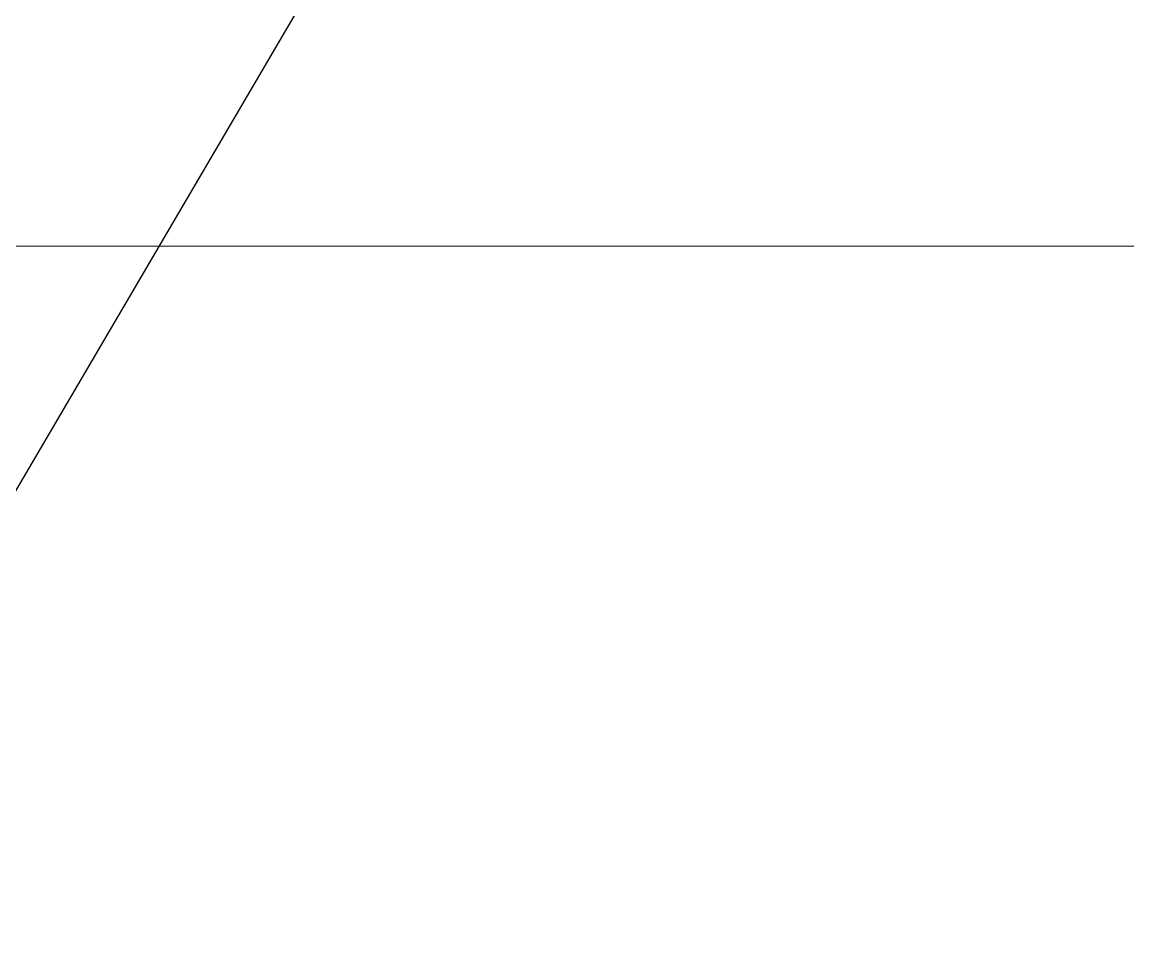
# Model space of a CAD drawing. Header units: metres. Extents: x 0 to 105485, y 0 to 425721.
# Drawn here: x 104928.576 to 104929.12, y 425421.866 to 425422.32 of the extents above; entities that cross this region are included whole.
import ezdxf

# ---------------------------------------------------------------- set-up
doc = ezdxf.new("R2010")
doc.units = ezdxf.units.M
doc.header["$MEASUREMENT"] = 0
doc.layers.add('B-XX-MO-ONDERZOEK_SONDERING-G', color=90, linetype='Continuous', lineweight=18)
doc.layers.add('GIS-WEGVAKKEN', color=2, linetype='Continuous')

msp = doc.modelspace()

# ---------------------------------------------------------------- linework, layer by layer
at = {"layer": 'B-XX-MO-ONDERZOEK_SONDERING-G', "color": 0, "true_color": 0x285cd6}
for points in [[(104928.29, 425422.21, -9.386), (104928.74, 425422.21, -9.406), (104929.015, 425422.21, -9.426), (104929.29, 425422.21, -9.446)], [(104928.39, 425422.21, -7.098), (104928.615, 425422.21, -7.118), (104928.765, 425422.21, -7.138), (104928.865, 425422.21, -7.158), (104929.215, 425422.21, -7.178), (104929.34, 425422.21, -7.198), (104929.34, 425422.21, -7.218), (104929.34, 425422.21, -7.238), (104929.34, 425422.21, -7.258), (104929.34, 425422.21, -7.277), (104929.34, 425422.21, -7.297), (104929.34, 425422.21, -7.317), (104929.34, 425422.21, -7.337), (104929.34, 425422.21, -7.357), (104929.34, 425422.21, -7.377), (104929.34, 425422.21, -7.397), (104929.34, 425422.21, -7.417), (104929.24, 425422.21, -7.437), (104929.14, 425422.21, -7.457), (104929.015, 425422.21, -7.477), (104928.89, 425422.21, -7.497), (104928.74, 425422.21, -7.516), (104928.615, 425422.21, -7.536), (104928.515, 425422.21, -7.556)], [(104928.415, 425422.21, -0.537), (104928.59, 425422.21, -0.557), (104928.79, 425422.21, -0.577), (104928.69, 425422.21, -0.597), (104928.865, 425422.21, -0.617), (104929.065, 425422.21, -0.637), (104929.09, 425422.21, -0.657), (104929.09, 425422.21, -0.677), (104929.065, 425422.21, -0.697), (104929.065, 425422.21, -0.717), (104929.04, 425422.21, -0.737), (104928.99, 425422.21, -0.757), (104928.915, 425422.21, -0.777), (104928.865, 425422.21, -0.797), (104928.815, 425422.21, -0.817), (104928.84, 425422.21, -0.837), (104928.865, 425422.21, -0.857), (104928.89, 425422.21, -0.877), (104928.94, 425422.21, -0.897), (104928.965, 425422.21, -0.917), (104928.99, 425422.21, -0.937), (104929.015, 425422.21, -0.957), (104929.015, 425422.21, -0.977), (104929.015, 425422.21, -0.997), (104928.865, 425422.21, -1.017), (104928.59, 425422.21, -1.036), (104928.765, 425422.21, -1.056), (104928.74, 425422.21, -1.076), (104928.665, 425422.21, -1.096), (104928.765, 425422.21, -1.116), (104928.715, 425422.21, -1.136), (104928.64, 425422.21, -1.156), (104928.615, 425422.21, -1.176), (104928.615, 425422.21, -1.196), (104928.64, 425422.21, -1.216), (104928.665, 425422.21, -1.236), (104928.69, 425422.21, -1.256), (104928.69, 425422.21, -1.276), (104928.69, 425422.21, -1.296), (104928.69, 425422.21, -1.316), (104928.64, 425422.21, -1.336), (104928.64, 425422.21, -1.356), (104928.615, 425422.21, -1.376), (104928.615, 425422.21, -1.396), (104928.715, 425422.21, -1.416), (104928.79, 425422.21, -1.436), (104928.89, 425422.21, -1.456), (104928.915, 425422.21, -1.476), (104928.915, 425422.21, -1.496), (104928.765, 425422.21, -1.516), (104928.74, 425422.21, -1.536), (104929.115, 425422.21, -1.556), (104929.29, 425422.21, -1.576)], [(104928.54, 425422.21, -2.454), (104928.64, 425422.21, -2.474), (104928.765, 425422.21, -2.494), (104928.915, 425422.21, -2.514), (104928.965, 425422.21, -2.534), (104928.99, 425422.21, -2.554), (104928.99, 425422.21, -2.574), (104929.065, 425422.21, -2.594), (104929.04, 425422.21, -2.614), (104928.99, 425422.21, -2.634), (104928.915, 425422.21, -2.653), (104928.64, 425422.21, -2.673), (104928.415, 425422.21, -2.693)], [(104929.14, 425422.21, -18.359), (104929.09, 425422.21, -18.378), (104929.015, 425422.21, -18.398), (104928.915, 425422.21, -18.418), (104928.765, 425422.21, -18.438), (104928.59, 425422.21, -18.458), (104928.465, 425422.21, -18.477)], [(104928.565, 425422.21, -18.913), (104928.64, 425422.21, -18.933), (104928.715, 425422.21, -18.953), (104928.815, 425422.21, -18.973), (104928.79, 425422.21, -18.993), (104928.765, 425422.21, -19.013), (104928.765, 425422.21, -19.032), (104928.74, 425422.21, -19.052), (104928.74, 425422.21, -19.072), (104928.715, 425422.21, -19.092), (104928.69, 425422.21, -19.112), (104928.665, 425422.21, -19.131), (104928.665, 425422.21, -19.151), (104928.715, 425422.21, -19.171), (104928.715, 425422.21, -19.191), (104928.665, 425422.21, -19.211), (104928.715, 425422.21, -19.23), (104928.765, 425422.21, -19.25), (104928.815, 425422.21, -19.27), (104928.89, 425422.21, -19.29), (104928.965, 425422.21, -19.31), (104929.015, 425422.21, -19.329), (104928.965, 425422.21, -19.349), (104928.965, 425422.21, -19.369), (104928.965, 425422.21, -19.389), (104928.965, 425422.21, -19.409), (104928.965, 425422.21, -19.428), (104928.99, 425422.21, -19.448), (104929.04, 425422.21, -19.468), (104929.065, 425422.21, -19.488), (104929.09, 425422.21, -19.508), (104929.065, 425422.21, -19.527), (104929.065, 425422.21, -19.547), (104929.04, 425422.21, -19.567), (104928.99, 425422.21, -19.587), (104928.965, 425422.21, -19.607), (104928.965, 425422.21, -19.626), (104928.965, 425422.21, -19.646), (104928.99, 425422.21, -19.666), (104928.99, 425422.21, -19.686), (104928.99, 425422.21, -19.706), (104928.99, 425422.21, -19.725), (104929.04, 425422.21, -19.745), (104929.04, 425422.21, -19.765), (104929.04, 425422.21, -19.785), (104929.04, 425422.21, -19.805), (104929.04, 425422.21, -19.824), (104928.99, 425422.21, -19.844), (104928.99, 425422.21, -19.864), (104928.965, 425422.21, -19.884), (104928.94, 425422.21, -19.904), (104928.94, 425422.21, -19.923), (104928.94, 425422.21, -19.943), (104928.94, 425422.21, -19.963), (104928.915, 425422.21, -19.983), (104928.915, 425422.21, -20.003), (104928.94, 425422.21, -20.022), (104928.965, 425422.21, -20.042), (104928.99, 425422.21, -20.062), (104928.965, 425422.21, -20.082), (104928.94, 425422.21, -20.102), (104928.94, 425422.21, -20.121), (104928.94, 425422.21, -20.141), (104928.965, 425422.21, -20.161), (104928.99, 425422.21, -20.181), (104928.99, 425422.21, -20.201), (104928.965, 425422.21, -20.22), (104928.94, 425422.21, -20.24), (104928.89, 425422.21, -20.26), (104928.765, 425422.21, -20.28), (104928.765, 425422.21, -20.3), (104928.74, 425422.21, -20.319), (104928.64, 425422.21, -20.339), (104928.665, 425422.21, -20.359), (104928.69, 425422.21, -20.379), (104928.74, 425422.21, -20.399), (104928.765, 425422.21, -20.418), (104928.765, 425422.21, -20.438), (104928.79, 425422.21, -20.458), (104928.74, 425422.21, -20.478), (104928.74, 425422.21, -20.497), (104928.74, 425422.21, -20.517), (104928.74, 425422.21, -20.537), (104928.715, 425422.21, -20.557), (104928.715, 425422.21, -20.577), (104928.765, 425422.21, -20.596), (104928.765, 425422.21, -20.616), (104928.765, 425422.21, -20.636), (104928.74, 425422.21, -20.656), (104928.765, 425422.21, -20.676), (104928.79, 425422.21, -20.695), (104928.765, 425422.21, -20.715), (104928.74, 425422.21, -20.735), (104928.74, 425422.21, -20.755), (104928.765, 425422.21, -20.775), (104928.765, 425422.21, -20.794), (104928.765, 425422.21, -20.814), (104928.765, 425422.21, -20.834), (104928.765, 425422.21, -20.854), (104928.74, 425422.21, -20.874), (104928.715, 425422.21, -20.893), (104928.715, 425422.21, -20.913), (104928.765, 425422.21, -20.933), (104928.84, 425422.21, -20.953), (104928.865, 425422.21, -20.972), (104928.865, 425422.21, -20.992), (104928.89, 425422.21, -21.012), (104928.89, 425422.21, -21.032), (104928.865, 425422.21, -21.052), (104928.865, 425422.21, -21.071), (104928.815, 425422.21, -21.091), (104928.84, 425422.21, -21.111), (104928.84, 425422.21, -21.131), (104928.84, 425422.21, -21.151), (104928.84, 425422.21, -21.17), (104928.89, 425422.21, -21.19), (104928.94, 425422.21, -21.21), (104928.99, 425422.21, -21.23), (104928.99, 425422.21, -21.25), (104929.015, 425422.21, -21.269), (104929.015, 425422.21, -21.289), (104928.99, 425422.21, -21.309), (104928.915, 425422.21, -21.329), (104928.89, 425422.21, -21.349), (104928.865, 425422.21, -21.368), (104928.865, 425422.21, -21.388), (104928.815, 425422.21, -21.408), (104928.79, 425422.21, -21.428), (104928.765, 425422.21, -21.447), (104928.765, 425422.21, -21.467), (104928.69, 425422.21, -21.487), (104928.715, 425422.21, -21.507), (104928.69, 425422.21, -21.527), (104928.715, 425422.21, -21.546), (104928.69, 425422.21, -21.566), (104928.69, 425422.21, -21.586), (104928.74, 425422.21, -21.606), (104928.79, 425422.21, -21.626), (104928.915, 425422.21, -21.645), (104928.99, 425422.21, -21.665), (104929.065, 425422.21, -21.685), (104929.065, 425422.21, -21.705), (104928.99, 425422.21, -21.724), (104928.915, 425422.21, -21.744), (104928.84, 425422.21, -21.764), (104928.79, 425422.21, -21.784), (104928.715, 425422.21, -21.804), (104928.665, 425422.21, -21.823), (104928.665, 425422.21, -21.843), (104928.715, 425422.21, -21.863), (104928.765, 425422.21, -21.883), (104928.815, 425422.21, -21.902), (104928.84, 425422.21, -21.922), (104928.865, 425422.21, -21.942), (104928.84, 425422.21, -21.962), (104928.84, 425422.21, -21.982), (104928.84, 425422.21, -22.001), (104928.84, 425422.21, -22.021), (104928.79, 425422.21, -22.041), (104928.765, 425422.21, -22.061), (104928.74, 425422.21, -22.08), (104928.69, 425422.21, -22.1), (104928.665, 425422.21, -22.12), (104928.765, 425422.21, -22.14), (104928.815, 425422.21, -22.16), (104928.915, 425422.21, -22.179), (104929.015, 425422.21, -22.199), (104929.065, 425422.21, -22.219), (104929.115, 425422.21, -22.239), (104929.065, 425422.21, -22.258), (104929.065, 425422.21, -22.278), (104929.065, 425422.21, -22.298), (104929.04, 425422.21, -22.318), (104929.015, 425422.21, -22.338), (104928.965, 425422.21, -22.357), (104928.94, 425422.21, -22.377), (104928.99, 425422.21, -22.397), (104929.015, 425422.21, -22.417), (104929.04, 425422.21, -22.436), (104929.065, 425422.21, -22.456), (104929.09, 425422.21, -22.476), (104929.09, 425422.21, -22.496), (104929.09, 425422.21, -22.516), (104929.09, 425422.21, -22.535), (104929.04, 425422.21, -22.555), (104928.965, 425422.21, -22.575), (104928.89, 425422.21, -22.595), (104928.765, 425422.21, -22.615), (104928.615, 425422.21, -22.634), (104928.465, 425422.21, -22.654)], [(104929.165, 425422.21, 1.541), (104929.09, 425422.21, 1.521), (104929.09, 425422.21, 1.501), (104929.04, 425422.21, 1.481), (104928.79, 425422.21, 1.461), (104928.84, 425422.21, 1.441), (104928.865, 425422.21, 1.421), (104928.865, 425422.21, 1.401), (104928.84, 425422.21, 1.381), (104928.915, 425422.21, 1.361), (104928.915, 425422.21, 1.341), (104928.89, 425422.21, 1.321), (104928.84, 425422.21, 1.301), (104928.79, 425422.21, 1.281), (104928.715, 425422.21, 1.261), (104928.59, 425422.21, 1.241), (104928.49, 425422.21, 1.221)], [(104928.49, 425422.21, 0.622), (104928.69, 425422.21, 0.602), (104928.84, 425422.21, 0.582), (104928.94, 425422.21, 0.562), (104929.015, 425422.21, 0.542), (104929.015, 425422.21, 0.522), (104929.015, 425422.21, 0.502), (104929.04, 425422.21, 0.482), (104928.99, 425422.21, 0.462), (104928.865, 425422.21, 0.442), (104928.565, 425422.21, 0.422)], [(104928.565, 425422.21, 0.142), (104928.64, 425422.21, 0.122), (104928.69, 425422.21, 0.102), (104928.665, 425422.21, 0.082), (104928.64, 425422.21, 0.062), (104928.64, 425422.21, 0.042), (104928.615, 425422.21, 0.022), (104928.615, 425422.21, 0.002), (104928.59, 425422.21, -0.018), (104928.59, 425422.21, -0.038), (104928.615, 425422.21, -0.058), (104928.615, 425422.21, -0.077), (104928.64, 425422.21, -0.097), (104928.665, 425422.21, -0.117), (104928.715, 425422.21, -0.137), (104928.765, 425422.21, -0.157), (104928.715, 425422.21, -0.177), (104928.64, 425422.21, -0.197), (104928.69, 425422.21, -0.217), (104928.665, 425422.21, -0.237), (104928.69, 425422.21, -0.257), (104928.69, 425422.21, -0.277), (104928.715, 425422.21, -0.297), (104928.715, 425422.21, -0.317), (104928.715, 425422.21, -0.337), (104928.54, 425422.21, -0.357), (104928.615, 425422.21, -0.377), (104928.69, 425422.21, -0.397), (104928.74, 425422.21, -0.417), (104928.765, 425422.21, -0.437), (104928.49, 425422.21, -0.457)], [(104928.49, 425422.21, -3.531), (104928.715, 425422.21, -3.551), (104928.74, 425422.21, -3.571), (104928.715, 425422.21, -3.591), (104928.715, 425422.21, -3.611), (104928.715, 425422.21, -3.631), (104928.715, 425422.21, -3.651), (104928.69, 425422.21, -3.671), (104928.59, 425422.21, -3.691), (104928.615, 425422.21, -3.711), (104928.64, 425422.21, -3.731), (104928.665, 425422.21, -3.751), (104928.54, 425422.21, -3.771)], [(104928.565, 425422.21, -6.82), (104928.59, 425422.21, -6.839), (104928.59, 425422.21, -6.859), (104928.59, 425422.21, -6.879), (104928.69, 425422.21, -6.899), (104928.69, 425422.21, -6.919), (104928.715, 425422.21, -6.939), (104928.74, 425422.21, -6.959), (104928.74, 425422.21, -6.979), (104928.69, 425422.21, -6.999), (104928.615, 425422.21, -7.019), (104928.49, 425422.21, -7.039)], [(104928.49, 425422.21, -7.616), (104928.615, 425422.21, -7.636), (104928.815, 425422.21, -7.656), (104928.99, 425422.21, -7.676), (104929.09, 425422.21, -7.695), (104929.09, 425422.21, -7.715), (104929.115, 425422.21, -7.735), (104929.115, 425422.21, -7.755), (104929.14, 425422.21, -7.775)], [(104928.49, 425422.21, -29.487), (104928.615, 425422.21, -29.507), (104928.915, 425422.21, -29.527), (104928.99, 425422.21, -29.547), (104929.015, 425422.21, -29.566), (104928.99, 425422.21, -29.586), (104928.99, 425422.21, -29.606), (104928.865, 425422.21, -29.626), (104928.79, 425422.21, -29.645), (104928.74, 425422.21, -29.665), (104928.765, 425422.21, -29.685), (104928.79, 425422.21, -29.704), (104928.79, 425422.21, -29.724), (104928.79, 425422.21, -29.744), (104928.74, 425422.21, -29.764), (104928.715, 425422.21, -29.783), (104928.74, 425422.21, -29.803), (104928.765, 425422.21, -29.823), (104928.765, 425422.21, -29.842), (104928.79, 425422.21, -29.862), (104928.79, 425422.21, -29.882), (104928.79, 425422.21, -29.902), (104928.815, 425422.21, -29.921), (104928.815, 425422.21, -29.941), (104928.815, 425422.21, -29.961), (104928.79, 425422.21, -29.98), (104928.79, 425422.21, -30), (104928.765, 425422.21, -30.02), (104928.765, 425422.21, -30.04), (104928.74, 425422.21, -30.059), (104928.715, 425422.21, -30.079), (104928.715, 425422.21, -30.099), (104928.69, 425422.21, -30.118), (104928.715, 425422.21, -30.138), (104928.715, 425422.21, -30.158), (104928.74, 425422.21, -30.178), (104928.715, 425422.21, -30.197), (104928.765, 425422.21, -30.217), (104928.765, 425422.21, -30.237), (104928.765, 425422.21, -30.256), (104928.79, 425422.21, -30.276), (104928.765, 425422.21, -30.296), (104928.79, 425422.21, -30.316), (104928.765, 425422.21, -30.335), (104928.765, 425422.21, -30.355), (104928.74, 425422.21, -30.375), (104928.715, 425422.21, -30.394), (104928.715, 425422.21, -30.414), (104928.74, 425422.21, -30.434), (104928.715, 425422.21, -30.454), (104928.715, 425422.21, -30.473), (104928.715, 425422.21, -30.493), (104928.715, 425422.21, -30.513), (104928.74, 425422.21, -30.532), (104928.765, 425422.21, -30.552), (104928.765, 425422.21, -30.572), (104928.79, 425422.21, -30.591), (104928.815, 425422.21, -30.611), (104928.84, 425422.21, -30.631), (104928.84, 425422.21, -30.651), (104928.84, 425422.21, -30.67), (104928.865, 425422.21, -30.69), (104928.89, 425422.21, -30.71), (104928.84, 425422.21, -30.729), (104928.815, 425422.21, -30.749), (104928.84, 425422.21, -30.769), (104928.815, 425422.21, -30.789), (104928.815, 425422.21, -30.808), (104928.79, 425422.21, -30.828), (104928.815, 425422.21, -30.848), (104928.815, 425422.21, -30.867), (104928.84, 425422.21, -30.887), (104928.84, 425422.21, -30.907), (104928.84, 425422.21, -30.927), (104928.84, 425422.21, -30.946), (104928.815, 425422.21, -30.966), (104928.815, 425422.21, -30.986), (104928.815, 425422.21, -31.005), (104928.815, 425422.21, -31.025), (104928.815, 425422.21, -31.045), (104928.815, 425422.21, -31.065), (104928.84, 425422.21, -31.084), (104928.84, 425422.21, -31.104), (104928.79, 425422.21, -31.124), (104928.79, 425422.21, -31.143), (104928.79, 425422.21, -31.163), (104928.765, 425422.21, -31.183), (104928.74, 425422.21, -31.203), (104928.715, 425422.21, -31.222), (104928.765, 425422.21, -31.242), (104928.74, 425422.21, -31.262), (104928.79, 425422.21, -31.281), (104928.815, 425422.21, -31.301), (104928.84, 425422.21, -31.321), (104928.865, 425422.21, -31.34), (104928.89, 425422.21, -31.36), (104928.89, 425422.21, -31.38), (104928.915, 425422.21, -31.4), (104928.84, 425422.21, -31.419), (104928.815, 425422.21, -31.439), (104928.79, 425422.21, -31.459), (104928.74, 425422.21, -31.478), (104928.74, 425422.21, -31.498), (104928.715, 425422.21, -31.518), (104928.715, 425422.21, -31.538), (104928.74, 425422.21, -31.557), (104928.74, 425422.21, -31.577), (104928.74, 425422.21, -31.597), (104928.74, 425422.21, -31.616), (104928.74, 425422.21, -31.636), (104928.74, 425422.21, -31.656), (104928.74, 425422.21, -31.676), (104928.765, 425422.21, -31.695), (104928.765, 425422.21, -31.715), (104928.79, 425422.21, -31.735), (104928.79, 425422.21, -31.754), (104928.79, 425422.21, -31.774), (104928.84, 425422.21, -31.794), (104928.89, 425422.21, -31.813), (104928.915, 425422.21, -31.833), (104928.94, 425422.21, -31.853), (104928.965, 425422.21, -31.873), (104928.94, 425422.21, -31.892), (104928.965, 425422.21, -31.912), (104928.99, 425422.21, -31.932), (104928.99, 425422.21, -31.951), (104928.99, 425422.21, -31.971), (104928.965, 425422.21, -31.991), (104928.94, 425422.21, -32.01), (104928.89, 425422.21, -32.03), (104928.84, 425422.21, -32.05), (104928.74, 425422.21, -32.07), (104928.64, 425422.21, -32.089), (104928.59, 425422.21, -32.109), (104928.59, 425422.21, -32.129), (104928.64, 425422.21, -32.148), (104928.615, 425422.21, -32.168), (104928.64, 425422.21, -32.188), (104928.69, 425422.21, -32.207), (104928.74, 425422.21, -32.227), (104928.84, 425422.21, -32.247), (104928.94, 425422.21, -32.267), (104928.965, 425422.21, -32.286), (104928.965, 425422.21, -32.306), (104928.965, 425422.21, -32.326), (104928.94, 425422.21, -32.345), (104928.915, 425422.21, -32.365), (104928.89, 425422.21, -32.385), (104928.865, 425422.21, -32.404), (104928.79, 425422.21, -32.424), (104928.715, 425422.21, -32.444), (104928.74, 425422.21, -32.463), (104928.69, 425422.21, -32.483), (104928.69, 425422.21, -32.503), (104928.74, 425422.21, -32.523), (104928.79, 425422.21, -32.542), (104928.84, 425422.21, -32.562), (104928.89, 425422.21, -32.582), (104928.915, 425422.21, -32.601), (104928.94, 425422.21, -32.621), (104928.965, 425422.21, -32.641), (104928.99, 425422.21, -32.66), (104928.99, 425422.21, -32.68), (104928.99, 425422.21, -32.7), (104928.94, 425422.21, -32.72), (104928.915, 425422.21, -32.739), (104928.915, 425422.21, -32.759), (104928.94, 425422.21, -32.779), (104928.94, 425422.21, -32.798), (104928.89, 425422.21, -32.818), (104928.865, 425422.21, -32.838), (104928.84, 425422.21, -32.857), (104928.84, 425422.21, -32.877), (104928.84, 425422.21, -32.897), (104928.765, 425422.21, -32.916), (104928.715, 425422.21, -32.936), (104928.715, 425422.21, -32.956), (104928.765, 425422.21, -32.975), (104928.84, 425422.21, -32.995), (104928.865, 425422.21, -33.015), (104928.84, 425422.21, -33.035), (104928.84, 425422.21, -33.054), (104928.89, 425422.21, -33.074), (104928.94, 425422.21, -33.094), (104928.965, 425422.21, -33.113), (104928.99, 425422.21, -33.133), (104929.015, 425422.21, -33.153), (104929.015, 425422.21, -33.172), (104929.015, 425422.21, -33.192), (104928.99, 425422.21, -33.212), (104928.965, 425422.21, -33.231), (104928.94, 425422.21, -33.251), (104928.89, 425422.21, -33.271), (104928.815, 425422.21, -33.29), (104928.815, 425422.21, -33.31), (104928.79, 425422.21, -33.33), (104928.815, 425422.21, -33.35), (104928.815, 425422.21, -33.369), (104928.79, 425422.21, -33.389), (104928.815, 425422.21, -33.409), (104928.84, 425422.21, -33.428), (104928.84, 425422.21, -33.448), (104928.84, 425422.21, -33.468), (104928.79, 425422.21, -33.487), (104928.79, 425422.21, -33.507), (104928.765, 425422.21, -33.527), (104928.74, 425422.21, -33.546), (104928.715, 425422.21, -33.566), (104928.69, 425422.21, -33.586), (104928.665, 425422.21, -33.605), (104928.665, 425422.21, -33.625), (104928.64, 425422.21, -33.645), (104928.74, 425422.21, -33.664), (104928.74, 425422.21, -33.684), (104928.715, 425422.21, -33.704), (104928.74, 425422.21, -33.724), (104928.715, 425422.21, -33.743), (104928.74, 425422.21, -33.763), (104928.765, 425422.21, -33.783), (104928.765, 425422.21, -33.802), (104928.79, 425422.21, -33.822), (104928.765, 425422.21, -33.842), (104928.74, 425422.21, -33.861), (104928.715, 425422.21, -33.881), (104928.715, 425422.21, -33.901), (104928.715, 425422.21, -33.92), (104928.64, 425422.21, -33.94), (104928.815, 425422.21, -33.96), (104928.865, 425422.21, -33.979), (104928.865, 425422.21, -33.999), (104928.865, 425422.21, -34.019), (104928.865, 425422.21, -34.038), (104928.89, 425422.21, -34.058), (104928.915, 425422.21, -34.078), (104928.865, 425422.21, -34.097), (104928.84, 425422.21, -34.117), (104928.84, 425422.21, -34.137), (104928.865, 425422.21, -34.156), (104928.915, 425422.21, -34.176), (104928.94, 425422.21, -34.196), (104928.965, 425422.21, -34.215), (104928.965, 425422.21, -34.235), (104928.965, 425422.21, -34.255), (104928.965, 425422.21, -34.274), (104928.965, 425422.21, -34.294), (104928.965, 425422.21, -34.314), (104928.965, 425422.21, -34.333), (104928.965, 425422.21, -34.353), (104928.915, 425422.21, -34.373), (104928.865, 425422.21, -34.392), (104928.84, 425422.21, -34.412), (104928.84, 425422.21, -34.432), (104928.84, 425422.21, -34.451), (104928.84, 425422.21, -34.471), (104928.79, 425422.21, -34.491), (104928.79, 425422.21, -34.51), (104928.815, 425422.21, -34.53), (104928.84, 425422.21, -34.55), (104928.865, 425422.21, -34.569), (104928.84, 425422.21, -34.589), (104928.815, 425422.21, -34.609), (104928.79, 425422.21, -34.628), (104928.74, 425422.21, -34.648), (104928.715, 425422.21, -34.668), (104928.765, 425422.21, -34.687), (104928.765, 425422.21, -34.707), (104928.765, 425422.21, -34.727), (104928.865, 425422.21, -34.746), (104928.94, 425422.21, -34.766), (104928.94, 425422.21, -34.786), (104928.94, 425422.21, -34.805), (104928.94, 425422.21, -34.825), (104928.915, 425422.21, -34.845), (104928.915, 425422.21, -34.864), (104928.89, 425422.21, -34.884), (104928.84, 425422.21, -34.903), (104928.915, 425422.21, -34.923), (104928.89, 425422.21, -34.943), (104928.89, 425422.21, -34.962), (104928.84, 425422.21, -34.982), (104928.74, 425422.21, -35.002), (104928.69, 425422.21, -35.021), (104928.765, 425422.21, -35.041), (104928.79, 425422.21, -35.061), (104928.74, 425422.21, -35.08), (104928.69, 425422.21, -35.1), (104928.715, 425422.21, -35.12), (104928.765, 425422.21, -35.139), (104928.79, 425422.21, -35.159), (104928.84, 425422.21, -35.179), (104928.865, 425422.21, -35.198), (104928.89, 425422.21, -35.218), (104928.89, 425422.21, -35.238), (104928.915, 425422.21, -35.257), (104928.94, 425422.21, -35.277), (104928.915, 425422.21, -35.296), (104928.89, 425422.21, -35.316), (104928.865, 425422.21, -35.336), (104928.865, 425422.21, -35.355), (104928.865, 425422.21, -35.375), (104928.89, 425422.21, -35.395), (104928.915, 425422.21, -35.414), (104928.94, 425422.21, -35.434), (104928.965, 425422.21, -35.454), (104928.965, 425422.21, -35.473), (104928.965, 425422.21, -35.493), (104928.965, 425422.21, -35.513), (104928.965, 425422.21, -35.532), (104928.99, 425422.21, -35.552), (104928.965, 425422.21, -35.571), (104928.965, 425422.21, -35.591), (104928.965, 425422.21, -35.611), (104928.99, 425422.21, -35.63), (104928.99, 425422.21, -35.65), (104928.965, 425422.21, -35.67), (104928.99, 425422.21, -35.689), (104928.99, 425422.21, -35.709), (104928.99, 425422.21, -35.729), (104928.965, 425422.21, -35.748), (104928.99, 425422.21, -35.768), (104928.99, 425422.21, -35.787), (104928.99, 425422.21, -35.807), (104928.965, 425422.21, -35.827), (104928.94, 425422.21, -35.846), (104928.915, 425422.21, -35.866), (104928.965, 425422.21, -35.886), (104929.015, 425422.21, -35.905), (104929.04, 425422.21, -35.925), (104929.09, 425422.21, -35.945), (104929.115, 425422.21, -35.964), (104929.04, 425422.21, -35.984), (104928.94, 425422.21, -36.003), (104928.89, 425422.21, -36.023), (104928.865, 425422.21, -36.043), (104928.84, 425422.21, -36.062), (104928.815, 425422.21, -36.082), (104928.765, 425422.21, -36.102), (104928.79, 425422.21, -36.121), (104928.79, 425422.21, -36.141), (104928.815, 425422.21, -36.161), (104928.815, 425422.21, -36.18), (104928.815, 425422.21, -36.2), (104928.84, 425422.21, -36.22), (104928.865, 425422.21, -36.239), (104928.865, 425422.21, -36.259), (104928.915, 425422.21, -36.278), (104928.99, 425422.21, -36.298), (104929.065, 425422.21, -36.318), (104929.065, 425422.21, -36.337), (104929.065, 425422.21, -36.357), (104929.04, 425422.21, -36.377), (104928.99, 425422.21, -36.396), (104928.99, 425422.21, -36.416), (104928.99, 425422.21, -36.435), (104928.99, 425422.21, -36.455), (104929.015, 425422.21, -36.475), (104929.04, 425422.21, -36.494), (104929.09, 425422.21, -36.514), (104929.115, 425422.21, -36.533), (104929.115, 425422.21, -36.553), (104929.14, 425422.21, -36.573)], [(104928.515, 425422.21, -5.963), (104928.59, 425422.21, -5.983), (104928.74, 425422.21, -6.003), (104928.815, 425422.21, -6.022), (104928.84, 425422.21, -6.042), (104928.865, 425422.21, -6.062), (104928.865, 425422.21, -6.082), (104928.865, 425422.21, -6.102), (104928.865, 425422.21, -6.122), (104928.865, 425422.21, -6.142), (104928.865, 425422.21, -6.162), (104928.865, 425422.21, -6.182), (104928.865, 425422.21, -6.202), (104928.89, 425422.21, -6.222), (104928.865, 425422.21, -6.242), (104928.765, 425422.21, -6.261), (104928.69, 425422.21, -6.281), (104928.69, 425422.21, -6.301), (104928.69, 425422.21, -6.321), (104928.715, 425422.21, -6.341), (104928.715, 425422.21, -6.361), (104928.64, 425422.21, -6.381), (104928.59, 425422.21, -6.401), (104928.59, 425422.21, -6.421), (104928.615, 425422.21, -6.441), (104928.665, 425422.21, -6.461), (104928.715, 425422.21, -6.481), (104928.74, 425422.21, -6.501), (104928.79, 425422.21, -6.521), (104928.815, 425422.21, -6.541), (104928.865, 425422.21, -6.561), (104928.865, 425422.21, -6.581), (104928.84, 425422.21, -6.6), (104928.84, 425422.21, -6.62), (104928.815, 425422.21, -6.64), (104928.815, 425422.21, -6.66), (104928.715, 425422.21, -6.68), (104928.69, 425422.21, -6.7), (104928.615, 425422.21, -6.72), (104928.515, 425422.21, -6.74)], [(104928.515, 425422.21, -18.577), (104928.59, 425422.21, -18.596), (104928.715, 425422.21, -18.616), (104928.79, 425422.21, -18.636), (104928.815, 425422.21, -18.656), (104928.865, 425422.21, -18.676), (104928.865, 425422.21, -18.696), (104928.915, 425422.21, -18.715), (104928.94, 425422.21, -18.735), (104928.965, 425422.21, -18.755), (104928.965, 425422.21, -18.775), (104928.99, 425422.21, -18.795), (104928.99, 425422.21, -18.814), (104928.765, 425422.21, -18.834), (104928.565, 425422.21, -18.854)], [(104929.14, 425422.21, -27.692), (104929.115, 425422.21, -27.712), (104929.065, 425422.21, -27.732), (104928.99, 425422.21, -27.752), (104928.89, 425422.21, -27.771), (104928.84, 425422.21, -27.791), (104928.84, 425422.21, -27.811), (104928.765, 425422.21, -27.83), (104928.765, 425422.21, -27.85), (104928.765, 425422.21, -27.87), (104928.79, 425422.21, -27.89), (104928.84, 425422.21, -27.909), (104928.84, 425422.21, -27.929), (104928.865, 425422.21, -27.949), (104928.865, 425422.21, -27.969), (104928.84, 425422.21, -27.988), (104928.84, 425422.21, -28.008), (104928.79, 425422.21, -28.028), (104928.765, 425422.21, -28.048), (104928.74, 425422.21, -28.067), (104928.69, 425422.21, -28.087), (104928.665, 425422.21, -28.107), (104928.64, 425422.21, -28.126), (104928.64, 425422.21, -28.146), (104928.64, 425422.21, -28.166), (104928.64, 425422.21, -28.186), (104928.64, 425422.21, -28.205), (104928.615, 425422.21, -28.225), (104928.615, 425422.21, -28.245), (104928.64, 425422.21, -28.265), (104928.615, 425422.21, -28.284), (104928.64, 425422.21, -28.304), (104928.665, 425422.21, -28.324), (104928.665, 425422.21, -28.344), (104928.715, 425422.21, -28.363), (104928.74, 425422.21, -28.383), (104928.74, 425422.21, -28.403), (104928.74, 425422.21, -28.422), (104928.74, 425422.21, -28.442), (104928.765, 425422.21, -28.462), (104928.79, 425422.21, -28.482), (104928.815, 425422.21, -28.501), (104928.865, 425422.21, -28.521), (104928.89, 425422.21, -28.541), (104928.89, 425422.21, -28.561), (104928.915, 425422.21, -28.58), (104928.89, 425422.21, -28.6), (104928.865, 425422.21, -28.62), (104928.865, 425422.21, -28.639), (104928.84, 425422.21, -28.659), (104928.79, 425422.21, -28.679), (104928.79, 425422.21, -28.699), (104928.765, 425422.21, -28.718), (104928.765, 425422.21, -28.738), (104928.79, 425422.21, -28.758), (104928.79, 425422.21, -28.778), (104928.79, 425422.21, -28.797), (104928.815, 425422.21, -28.817), (104928.79, 425422.21, -28.837), (104928.79, 425422.21, -28.856), (104928.815, 425422.21, -28.876), (104928.815, 425422.21, -28.896), (104928.815, 425422.21, -28.916), (104928.79, 425422.21, -28.935), (104928.765, 425422.21, -28.955), (104928.715, 425422.21, -28.975), (104928.74, 425422.21, -28.995), (104928.715, 425422.21, -29.014), (104928.74, 425422.21, -29.034), (104928.765, 425422.21, -29.054), (104928.765, 425422.21, -29.073), (104928.74, 425422.21, -29.093), (104928.79, 425422.21, -29.113), (104928.815, 425422.21, -29.133), (104928.84, 425422.21, -29.152), (104928.84, 425422.21, -29.172), (104928.89, 425422.21, -29.192), (104928.89, 425422.21, -29.211), (104928.915, 425422.21, -29.231), (104928.94, 425422.21, -29.251), (104928.965, 425422.21, -29.271), (104929.015, 425422.21, -29.29), (104929.015, 425422.21, -29.31), (104928.99, 425422.21, -29.33), (104928.915, 425422.21, -29.349), (104928.84, 425422.21, -29.369), (104928.74, 425422.21, -29.389), (104928.615, 425422.21, -29.409), (104928.515, 425422.21, -29.428)], [(104928.54, 425422.21, -5.026), (104928.59, 425422.21, -5.046), (104928.64, 425422.21, -5.066), (104928.665, 425422.21, -5.086), (104928.64, 425422.21, -5.106), (104928.665, 425422.21, -5.126), (104928.69, 425422.21, -5.146), (104928.665, 425422.21, -5.166), (104928.615, 425422.21, -5.186), (104928.54, 425422.21, -5.206)], [(104928.54, 425422.21, -5.465), (104928.59, 425422.21, -5.485), (104928.64, 425422.21, -5.505), (104928.64, 425422.21, -5.524), (104928.64, 425422.21, -5.544), (104928.615, 425422.21, -5.564), (104928.565, 425422.21, -5.584)], [(104928.54, 425422.21, -5.724), (104928.615, 425422.21, -5.744), (104928.665, 425422.21, -5.763), (104928.665, 425422.21, -5.783), (104928.64, 425422.21, -5.803), (104928.565, 425422.21, -5.823), (104928.64, 425422.21, -5.843), (104928.665, 425422.21, -5.863), (104928.615, 425422.21, -5.883), (104928.565, 425422.21, -5.903)], [(104929.14, 425422.21, -25.165), (104929.115, 425422.21, -25.185), (104929.115, 425422.21, -25.204), (104929.09, 425422.21, -25.224), (104929.09, 425422.21, -25.244), (104929.065, 425422.21, -25.264), (104929.065, 425422.21, -25.283), (104929.04, 425422.21, -25.303), (104928.99, 425422.21, -25.323), (104928.965, 425422.21, -25.343), (104928.89, 425422.21, -25.362), (104928.815, 425422.21, -25.382), (104928.69, 425422.21, -25.402), (104928.54, 425422.21, -25.422)], [(104928.54, 425422.21, -25.56), (104928.765, 425422.21, -25.58), (104928.765, 425422.21, -25.599), (104928.79, 425422.21, -25.619), (104928.74, 425422.21, -25.639), (104928.69, 425422.21, -25.659), (104928.665, 425422.21, -25.678), (104928.59, 425422.21, -25.698), (104928.54, 425422.21, -25.718)], [(104928.54, 425422.21, -25.777), (104928.59, 425422.21, -25.797), (104928.64, 425422.21, -25.817), (104928.69, 425422.21, -25.836), (104928.715, 425422.21, -25.856), (104928.69, 425422.21, -25.876), (104928.665, 425422.21, -25.896), (104928.665, 425422.21, -25.915), (104928.665, 425422.21, -25.935), (104928.69, 425422.21, -25.955), (104928.69, 425422.21, -25.975), (104928.69, 425422.21, -25.994), (104928.69, 425422.21, -26.014), (104928.69, 425422.21, -26.034), (104928.715, 425422.21, -26.054), (104928.715, 425422.21, -26.073), (104928.715, 425422.21, -26.093), (104928.715, 425422.21, -26.113), (104928.715, 425422.21, -26.133), (104928.715, 425422.21, -26.152), (104928.69, 425422.21, -26.172), (104928.665, 425422.21, -26.192), (104928.665, 425422.21, -26.212), (104928.665, 425422.21, -26.231), (104928.69, 425422.21, -26.251), (104928.69, 425422.21, -26.271), (104928.69, 425422.21, -26.291), (104928.69, 425422.21, -26.31), (104928.715, 425422.21, -26.33), (104928.715, 425422.21, -26.35), (104928.74, 425422.21, -26.37), (104928.765, 425422.21, -26.389), (104928.765, 425422.21, -26.409), (104928.765, 425422.21, -26.429), (104928.765, 425422.21, -26.449), (104928.79, 425422.21, -26.468), (104928.79, 425422.21, -26.488), (104928.765, 425422.21, -26.508), (104928.765, 425422.21, -26.528), (104928.74, 425422.21, -26.547), (104928.74, 425422.21, -26.567), (104928.765, 425422.21, -26.587), (104928.84, 425422.21, -26.607), (104928.915, 425422.21, -26.626), (104928.89, 425422.21, -26.646), (104928.915, 425422.21, -26.666), (104928.915, 425422.21, -26.686), (104928.94, 425422.21, -26.705), (104928.99, 425422.21, -26.725), (104929.015, 425422.21, -26.745), (104929.065, 425422.21, -26.765), (104929.09, 425422.21, -26.784), (104929.115, 425422.21, -26.804), (104929.14, 425422.21, -26.824)], [(104929.165, 425422.21, -1.835), (104929.115, 425422.21, -1.855), (104929.04, 425422.21, -1.875), (104928.965, 425422.21, -1.895), (104928.84, 425422.21, -1.915), (104928.715, 425422.21, -1.935), (104928.815, 425422.21, -1.955), (104928.815, 425422.21, -1.975), (104928.79, 425422.21, -1.995), (104928.79, 425422.21, -2.015), (104928.84, 425422.21, -2.035), (104928.965, 425422.21, -2.055), (104928.99, 425422.21, -2.075), (104929.015, 425422.21, -2.095), (104928.99, 425422.21, -2.115), (104928.94, 425422.21, -2.135), (104928.89, 425422.21, -2.155), (104929.065, 425422.21, -2.175), (104929.09, 425422.21, -2.195), (104929.14, 425422.21, -2.215), (104929.065, 425422.21, -2.234), (104928.965, 425422.21, -2.254), (104928.865, 425422.21, -2.274), (104928.765, 425422.21, -2.294), (104928.665, 425422.21, -2.314), (104928.615, 425422.21, -2.334), (104928.565, 425422.21, -2.354)], [(104928.565, 425422.21, -2.773), (104928.64, 425422.21, -2.793), (104928.715, 425422.21, -2.813), (104928.765, 425422.21, -2.833), (104928.79, 425422.21, -2.853), (104928.765, 425422.21, -2.873), (104928.565, 425422.21, -2.893), (104928.615, 425422.21, -2.913), (104928.64, 425422.21, -2.933), (104928.665, 425422.21, -2.953), (104928.665, 425422.21, -2.973), (104928.64, 425422.21, -2.993), (104928.69, 425422.21, -3.013), (104928.74, 425422.21, -3.033), (104928.79, 425422.21, -3.053), (104928.765, 425422.21, -3.073), (104928.765, 425422.21, -3.093), (104928.665, 425422.21, -3.112), (104928.565, 425422.21, -3.132)], [(104929.14, 425422.21, -9.227), (104928.965, 425422.21, -9.247), (104928.89, 425422.21, -9.267), (104928.815, 425422.21, -9.287), (104928.69, 425422.21, -9.306), (104928.565, 425422.21, -9.326)], [(104928.565, 425422.21, -22.951), (104928.59, 425422.21, -22.971), (104928.615, 425422.21, -22.99), (104928.59, 425422.21, -23.01), (104928.59, 425422.21, -23.03), (104928.565, 425422.21, -23.05), (104928.79, 425422.21, -23.069), (104928.89, 425422.21, -23.089), (104929.015, 425422.21, -23.109), (104929.09, 425422.21, -23.129), (104929.14, 425422.21, -23.149)], [(104929.14, 425422.21, -9.545), (104929.04, 425422.21, -9.565), (104928.94, 425422.21, -9.585), (104928.915, 425422.21, -9.605), (104928.915, 425422.21, -9.624), (104928.915, 425422.21, -9.644), (104928.865, 425422.21, -9.664), (104928.89, 425422.21, -9.684), (104928.865, 425422.21, -9.704), (104928.865, 425422.21, -9.724), (104928.865, 425422.21, -9.744), (104928.89, 425422.21, -9.764), (104928.915, 425422.21, -9.783), (104928.915, 425422.21, -9.803), (104928.915, 425422.21, -9.823), (104928.94, 425422.21, -9.843), (104928.94, 425422.21, -9.863), (104928.965, 425422.21, -9.883), (104928.94, 425422.21, -9.903), (104928.94, 425422.21, -9.923), (104928.94, 425422.21, -9.943), (104928.94, 425422.21, -9.962), (104928.915, 425422.21, -9.982), (104928.915, 425422.21, -10.002), (104928.89, 425422.21, -10.022), (104928.89, 425422.21, -10.042), (104928.89, 425422.21, -10.062), (104928.89, 425422.21, -10.082), (104928.89, 425422.21, -10.102), (104928.89, 425422.21, -10.121), (104928.89, 425422.21, -10.141), (104928.89, 425422.21, -10.161), (104928.865, 425422.21, -10.181), (104928.84, 425422.21, -10.201), (104928.815, 425422.21, -10.221), (104928.79, 425422.21, -10.241), (104928.765, 425422.21, -10.261), (104928.74, 425422.21, -10.28), (104928.74, 425422.21, -10.3), (104928.74, 425422.21, -10.32), (104928.74, 425422.21, -10.34), (104928.74, 425422.21, -10.36), (104928.765, 425422.21, -10.38), (104928.765, 425422.21, -10.4), (104928.79, 425422.21, -10.42), (104928.79, 425422.21, -10.439), (104928.815, 425422.21, -10.459), (104928.815, 425422.21, -10.479), (104928.815, 425422.21, -10.499), (104928.815, 425422.21, -10.519), (104928.79, 425422.21, -10.539), (104928.79, 425422.21, -10.559), (104928.79, 425422.21, -10.579), (104928.815, 425422.21, -10.598), (104928.815, 425422.21, -10.618), (104928.815, 425422.21, -10.638), (104928.815, 425422.21, -10.658), (104928.815, 425422.21, -10.678), (104928.84, 425422.21, -10.698), (104928.84, 425422.21, -10.718), (104928.84, 425422.21, -10.737), (104928.84, 425422.21, -10.757), (104928.84, 425422.21, -10.777), (104928.84, 425422.21, -10.797), (104928.84, 425422.21, -10.817), (104928.84, 425422.21, -10.837), (104928.84, 425422.21, -10.857), (104928.84, 425422.21, -10.877), (104928.84, 425422.21, -10.896), (104928.84, 425422.21, -10.916), (104928.865, 425422.21, -10.936), (104928.865, 425422.21, -10.956), (104928.865, 425422.21, -10.976), (104928.89, 425422.21, -10.996), (104928.865, 425422.21, -11.016), (104928.865, 425422.21, -11.036), (104928.865, 425422.21, -11.055), (104928.865, 425422.21, -11.075), (104928.865, 425422.21, -11.095), (104928.865, 425422.21, -11.115), (104928.865, 425422.21, -11.135), (104928.84, 425422.21, -11.155), (104928.84, 425422.21, -11.175), (104928.84, 425422.21, -11.194), (104928.84, 425422.21, -11.214), (104928.865, 425422.21, -11.234), (104928.89, 425422.21, -11.254), (104928.915, 425422.21, -11.274), (104928.89, 425422.21, -11.294), (104928.89, 425422.21, -11.314), (104928.89, 425422.21, -11.334), (104928.89, 425422.21, -11.353), (104928.89, 425422.21, -11.373), (104928.865, 425422.21, -11.393), (104928.865, 425422.21, -11.413), (104928.84, 425422.21, -11.433), (104928.865, 425422.21, -11.453), (104928.865, 425422.21, -11.473), (104928.84, 425422.21, -11.492), (104928.865, 425422.21, -11.512), (104928.84, 425422.21, -11.532), (104928.815, 425422.21, -11.552), (104928.815, 425422.21, -11.572), (104928.815, 425422.21, -11.592), (104928.79, 425422.21, -11.612), (104928.79, 425422.21, -11.631), (104928.815, 425422.21, -11.651), (104928.815, 425422.21, -11.671), (104928.84, 425422.21, -11.691), (104928.84, 425422.21, -11.711), (104928.84, 425422.21, -11.731), (104928.74, 425422.21, -11.751), (104928.64, 425422.21, -11.771), (104928.665, 425422.21, -11.79), (104928.64, 425422.21, -11.81), (104928.64, 425422.21, -11.83), (104928.59, 425422.21, -11.85), (104928.615, 425422.21, -11.87), (104928.64, 425422.21, -11.89), (104928.74, 425422.21, -11.91), (104928.815, 425422.21, -11.929), (104928.89, 425422.21, -11.949), (104928.94, 425422.21, -11.969), (104929.015, 425422.21, -11.989), (104929.115, 425422.21, -12.009), (104929.165, 425422.21, -12.029)], [(104929.14, 425422.21, -8.073), (104929.115, 425422.21, -8.093), (104929.09, 425422.21, -8.113), (104929.09, 425422.21, -8.133), (104929.065, 425422.21, -8.153), (104929.015, 425422.21, -8.173), (104928.89, 425422.21, -8.193), (104928.79, 425422.21, -8.213), (104928.74, 425422.21, -8.233), (104928.665, 425422.21, -8.252), (104928.64, 425422.21, -8.272), (104928.64, 425422.21, -8.292), (104928.665, 425422.21, -8.312), (104928.665, 425422.21, -8.332), (104928.69, 425422.21, -8.352), (104928.615, 425422.21, -8.372), (104928.665, 425422.21, -8.392), (104928.915, 425422.21, -8.412), (104928.99, 425422.21, -8.431), (104928.965, 425422.21, -8.451), (104928.915, 425422.21, -8.471), (104928.84, 425422.21, -8.491), (104928.79, 425422.21, -8.511), (104928.89, 425422.21, -8.531), (104929.015, 425422.21, -8.551), (104929.09, 425422.21, -8.571), (104929.115, 425422.21, -8.591), (104929.065, 425422.21, -8.61), (104929.115, 425422.21, -8.63), (104929.065, 425422.21, -8.65), (104929.065, 425422.21, -8.67), (104929.09, 425422.21, -8.69), (104929.09, 425422.21, -8.71), (104929.115, 425422.21, -8.73), (104929.115, 425422.21, -8.75), (104929.14, 425422.21, -8.77)], [(104929.14, 425422.21, -23.208), (104929.09, 425422.21, -23.228), (104929.09, 425422.21, -23.247), (104929.09, 425422.21, -23.267), (104929.09, 425422.21, -23.287), (104929.09, 425422.21, -23.307), (104929.065, 425422.21, -23.327), (104929.065, 425422.21, -23.346), (104929.09, 425422.21, -23.366), (104929.09, 425422.21, -23.386), (104929.09, 425422.21, -23.406), (104929.09, 425422.21, -23.425), (104929.065, 425422.21, -23.445), (104929.065, 425422.21, -23.465), (104929.09, 425422.21, -23.485), (104929.115, 425422.21, -23.504), (104929.115, 425422.21, -23.524), (104929.115, 425422.21, -23.544), (104929.09, 425422.21, -23.564), (104929.065, 425422.21, -23.584), (104929.065, 425422.21, -23.603), (104929.04, 425422.21, -23.623), (104929.04, 425422.21, -23.643), (104929.015, 425422.21, -23.663), (104929.015, 425422.21, -23.682), (104929.015, 425422.21, -23.702), (104929.015, 425422.21, -23.722), (104929.015, 425422.21, -23.742), (104929.015, 425422.21, -23.761), (104929.015, 425422.21, -23.781), (104929.015, 425422.21, -23.801), (104929.015, 425422.21, -23.821), (104929.015, 425422.21, -23.841), (104929.015, 425422.21, -23.86), (104929.015, 425422.21, -23.88), (104929.015, 425422.21, -23.9), (104928.99, 425422.21, -23.92), (104928.99, 425422.21, -23.939), (104928.965, 425422.21, -23.959), (104928.915, 425422.21, -23.979), (104928.865, 425422.21, -23.999), (104928.84, 425422.21, -24.018), (104928.89, 425422.21, -24.038), (104928.965, 425422.21, -24.058), (104929.015, 425422.21, -24.078), (104929.065, 425422.21, -24.098), (104929.09, 425422.21, -24.117), (104929.09, 425422.21, -24.137), (104929.115, 425422.21, -24.157), (104929.115, 425422.21, -24.177), (104929.09, 425422.21, -24.196), (104929.09, 425422.21, -24.216), (104929.115, 425422.21, -24.236), (104929.115, 425422.21, -24.256), (104929.115, 425422.21, -24.275), (104929.14, 425422.21, -24.295)], [(104929.14, 425422.21, -7.795), (104929.115, 425422.21, -7.815), (104929.09, 425422.21, -7.835), (104929.015, 425422.21, -7.855), (104928.99, 425422.21, -7.874), (104928.965, 425422.21, -7.894), (104928.965, 425422.21, -7.914), (104929.015, 425422.21, -7.934), (104929.065, 425422.21, -7.954), (104929.115, 425422.21, -7.974), (104929.14, 425422.21, -7.994)], [(104929.14, 425422.21, -39.79), (104929.115, 425422.21, -39.81), (104929.115, 425422.21, -39.829), (104929.09, 425422.21, -39.849), (104929.065, 425422.21, -39.868), (104929.04, 425422.21, -39.888), (104929.065, 425422.21, -39.908), (104929.065, 425422.21, -39.927), (104929.065, 425422.21, -39.947), (104929.065, 425422.21, -39.966), (104929.015, 425422.21, -39.986), (104929.015, 425422.21, -40.006), (104929.04, 425422.21, -40.025), (104929.09, 425422.21, -40.045), (104929.09, 425422.21, -40.064), (104929.09, 425422.21, -40.084), (104929.115, 425422.21, -40.104), (104929.115, 425422.21, -40.123), (104929.14, 425422.21, -40.143)], [(104929.14, 425422.21, -26.863), (104929.115, 425422.21, -26.883), (104929.115, 425422.21, -26.903), (104929.09, 425422.21, -26.923), (104929.065, 425422.21, -26.942), (104929.065, 425422.21, -26.962), (104929.04, 425422.21, -26.982), (104929.04, 425422.21, -27.002), (104929.04, 425422.21, -27.021), (104929.04, 425422.21, -27.041), (104929.065, 425422.21, -27.061), (104929.09, 425422.21, -27.08), (104929.09, 425422.21, -27.1), (104929.09, 425422.21, -27.12), (104929.115, 425422.21, -27.14), (104929.115, 425422.21, -27.159), (104929.115, 425422.21, -27.179), (104929.14, 425422.21, -27.199)], [(104929.14, 425422.21, -27.238), (104929.115, 425422.21, -27.258), (104929.115, 425422.21, -27.278), (104929.115, 425422.21, -27.298), (104929.09, 425422.21, -27.317), (104929.09, 425422.21, -27.337), (104929.065, 425422.21, -27.357), (104929.065, 425422.21, -27.377), (104929.065, 425422.21, -27.396), (104929.04, 425422.21, -27.416), (104929.065, 425422.21, -27.436), (104929.065, 425422.21, -27.456), (104929.09, 425422.21, -27.475), (104929.09, 425422.21, -27.495), (104929.09, 425422.21, -27.515), (104929.09, 425422.21, -27.534), (104929.09, 425422.21, -27.554), (104929.065, 425422.21, -27.574), (104929.09, 425422.21, -27.594), (104929.115, 425422.21, -27.613), (104929.14, 425422.21, -27.633)], [(104929.14, 425422.21, -24.335), (104929.115, 425422.21, -24.354), (104929.09, 425422.21, -24.374), (104929.09, 425422.21, -24.394), (104929.115, 425422.21, -24.414), (104929.115, 425422.21, -24.434), (104929.115, 425422.21, -24.453), (104929.115, 425422.21, -24.473), (104929.115, 425422.21, -24.493), (104929.09, 425422.21, -24.513), (104929.09, 425422.21, -24.532), (104929.09, 425422.21, -24.552), (104929.09, 425422.21, -24.572), (104929.09, 425422.21, -24.592), (104929.09, 425422.21, -24.611), (104929.065, 425422.21, -24.631), (104929.065, 425422.21, -24.651), (104929.065, 425422.21, -24.671), (104929.065, 425422.21, -24.691), (104929.09, 425422.21, -24.71), (104929.115, 425422.21, -24.73), (104929.14, 425422.21, -24.75)], [(104929.14, 425422.21, -14.252), (104929.115, 425422.21, -14.272), (104929.115, 425422.21, -14.292), (104929.115, 425422.21, -14.312), (104929.115, 425422.21, -14.332), (104929.14, 425422.21, -14.352)], [(104929.14, 425422.21, -15.126), (104929.115, 425422.21, -15.145), (104929.115, 425422.21, -15.165), (104929.115, 425422.21, -15.185), (104929.115, 425422.21, -15.205), (104929.14, 425422.21, -15.225), (104929.115, 425422.21, -15.245), (104929.14, 425422.21, -15.264), (104929.115, 425422.21, -15.284), (104929.115, 425422.21, -15.304), (104929.115, 425422.21, -15.324), (104929.115, 425422.21, -15.344), (104929.115, 425422.21, -15.364), (104929.14, 425422.21, -15.383)], [(104929.14, 425422.21, -15.622), (104929.115, 425422.21, -15.641), (104929.115, 425422.21, -15.661), (104929.115, 425422.21, -15.681), (104929.115, 425422.21, -15.701), (104929.115, 425422.21, -15.721), (104929.115, 425422.21, -15.741), (104929.115, 425422.21, -15.76), (104929.115, 425422.21, -15.78), (104929.115, 425422.21, -15.8), (104929.115, 425422.21, -15.82), (104929.115, 425422.21, -15.84), (104929.14, 425422.21, -15.86)], [(104929.14, 425422.21, -25.046), (104929.115, 425422.21, -25.066), (104929.115, 425422.21, -25.086), (104929.14, 425422.21, -25.106)]]:
    msp.add_polyline3d(points, dxfattribs=at)
at = {"layer": 'GIS-WEGVAKKEN'}
msp.add_lwpolyline([(104918.8891, 425404.5169), (104923.12, 425412.79), (104945.63, 425451.18), (104948.7, 425455), (104952.2267, 425460.4328)], dxfattribs=at)

doc.saveas('drawing.dxf')
